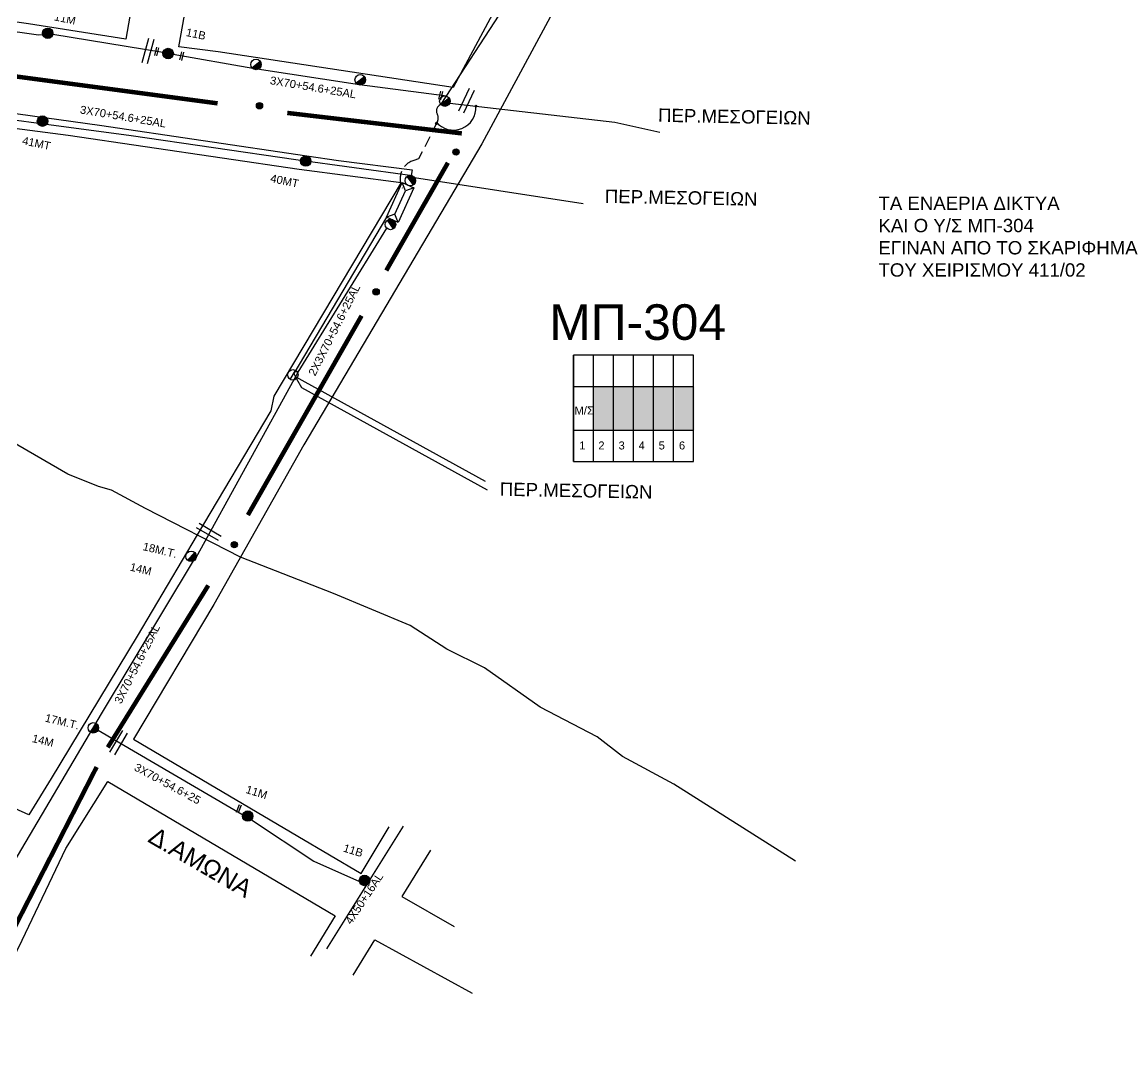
# Model space of a CAD drawing. Header units: millimetres. Extents: x 6950 to 9601, y 853 to 1951.
# Drawn here: x 8948.1 to 9196.1, y 1160.8 to 1391.4 of the extents above; entities that cross this region are included whole.
import ezdxf
from ezdxf.enums import TextEntityAlignment as Align

# ---------------------------------------------------------------- set-up
doc = ezdxf.new("R2010")
doc.units = ezdxf.units.MM
doc.linetypes.add('DASHED', pattern=[19.05, 12.7, -6.35])
for name, color, linetype in [('Άγνωστα', 7, 'Continuous'), ('Ασφαλειοκιβώτια Χ.Τ 6 αναχωρήσεων', 7, 'Continuous'), ('Ασφαλειοκιβώτια Χ.Τ 9 αναχωρήσεων', 7, 'Continuous'), ('Γυμνά εναέρια ΧΤ και ΦΟΠ (3Φ)   4x50+16AL', 7, 'Continuous'), ('Επιγραφές - Σχήματα', 7, 'Continuous'), ('Καλώδια ΧΤ   3x150AL+50XLPE', 7, 'DASHED'), ('Μηχανική τομή', 7, 'Continuous'), ('Στύλος Ξύλινος', 7, 'Continuous'), ('Στύλος Ξύλινος @ 1', 7, 'Continuous'), ('Στύλος ΦΜ', 7, 'Continuous'), ('Στύλος ΦΜ @ 1', 7, 'Continuous'), ('Συνδέσεις', 7, 'Continuous'), ('Συνεστραμμένα ΧΤ   3x70+54.6+25 AL', 7, 'SYN_LINE'), ('Τομή', 7, 'Continuous'), ('Υποσταθμός εναέριος 2 στύλων', 7, 'Continuous'), ('Υποσταθμός πόλεως', 7, 'Continuous'), ('Υπόβαθρο ΔΕΗ', 7, 'Continuous')]:
    doc.layers.add(name, color=color, linetype=linetype)
doc.styles.add('arial', font='ARIAL.TTF')
doc.styles.get("Standard").update_dxf_attribs({"font": 'ARIAL.TTF'})
doc.linetypes.add('SYN_LINE', pattern='A,0.5,-0.0001,["/\\/\\/\\/",Standard,S=0.1,R=0,X=0,Y=-0.05],-0.25', length=0.7501)

# ---------------------------------------------------------------- blocks, each defined once
blk = doc.blocks.new('ΤΟΜΗ')
at = {"layer": 'Τομή', "ltscale": 40}
for p, q in [((-5.68, 0), (5.68, 0)), ((5.68, -2.33), (-5.68, -2.33))]:
    blk.add_line(p, q, dxfattribs=at)
blk = doc.blocks.new('ΜΗΧΑΝΙΚΗ ΤΟΜΗ')
at = {"layer": 'Μηχανική τομή', "ltscale": 40}
for p, q in [((-1.89, 0.78), (1.89, 0.78)), ((1.89, 0), (-1.89, 0))]:
    blk.add_line(p, q, dxfattribs=at)
blk = doc.blocks.new('ΥΠΑΡΧΩΝ ΤΣΙΜΕΝΤΕΝΙΟΣ ΣΤΥΛΟΣ')
at = {"layer": 'Στύλος ΦΜ'}
blk.add_hatch(color=7, dxfattribs=at).paths.add_polyline_path([(-1.29, -2.28, 0.574793), (2.62, 0, 0.268822), (1.3, 2.27)])
at = {"layer": 'Στύλος ΦΜ', "color": 7}
blk.add_line((-1.29, -2.28), (1.3, 2.27), dxfattribs=at)
blk.add_circle((0, 0), 2.62, dxfattribs=at)
at = {"layer": 'Στύλος ΦΜ', "flags": 4}
for tag, p in [('ΑΡΙΘΜΟΣ', (-4.68, 8.05)), ('ΤΥΠΟΣ', (-4.91, 3.03))]:
    blk.add_attdef(tag, p, '', height=4, dxfattribs=at)
blk = doc.blocks.new('ΥΠΑΡΧΩΝ ΞΥΛΙΝΟΣ ΣΤΥΛΟΣ')
at = {"layer": 'Στύλος Ξύλινος'}
h = blk.add_hatch(color=7, dxfattribs=at)
h.paths.add_polyline_path([(-2.62, 0, 0.270008), (-1.29, -2.28), (1.3, 2.27, 0.576266)])
h.paths.add_polyline_path([(-1.29, -2.28, 0.574793), (2.62, 0, 0.268822), (1.3, 2.27)])
at = {"layer": 'Στύλος Ξύλινος', "color": 7}
blk.add_line((-1.29, -2.28), (1.3, 2.27), dxfattribs=at)
blk.add_circle((0, 0), 2.62, dxfattribs=at)
at = {"layer": 'Στύλος Ξύλινος', "flags": 4}
for tag, p in [('ΑΡΙΘΜΟΣ', (-4.91, 8.6)), ('ΤΥΠΟΣ', (-4.85, 3.39))]:
    blk.add_attdef(tag, p, '', height=4, dxfattribs=at)
blk = doc.blocks.new('ΥΠΟΣΤΑΘΜΟΣ ΕΝΑΕΡΙΟΣ ΕΠΙ 2 ΣΤΥΛΩΝ')
at = {"layer": 'Υποσταθμός εναέριος 2 στύλων', "linetype": 'Continuous'}
for points in [[(-11.97, -2.11, 0.574793), (-8.45, -0.07, 0.268822), (-9.64, 1.98)], [(9.68, -2.15, 0.574793), (13.19, -0.1, 0.268822), (12.01, 1.95)]]:
    blk.add_hatch(color=256, dxfattribs=at).paths.add_polyline_path(points)
for p, q in [((-11.97, -2.11), (-9.64, 1.98)), ((9.68, -2.15), (12.01, 1.95))]:
    blk.add_line(p, q, dxfattribs=at)
for centre in [(-10.81, -0.07), (10.84, -0.1)]:
    blk.add_circle(centre, 2.36, dxfattribs=at)
at = {"layer": 'Υποσταθμός πόλεως', "linetype": 'Continuous', "ltscale": 40}
blk.add_lwpolyline([(-8.57, 2.82), (8.57, 2.82), (8.57, -2.82), (-8.57, -2.82)], close=True, dxfattribs=at)
for points in [[(-5.75, 0), (-8.57, 2.82)], [(-8.57, -2.82), (-5.75, 0)], [(-5.75, 0), (5.75, 0)], [(5.75, 0), (8.57, 2.82)], [(8.57, -2.82), (5.75, 0)]]:
    blk.add_lwpolyline(points, dxfattribs=at)
at = {"layer": 'Υποσταθμός εναέριος 2 στύλων', "ltscale": 40, "flags": 1}
for tag, p in [('ΜΕΤΑΣΧΗΜΑΤΙΣΜΟΣ', (14.09, 2.51)), ('ΙΣΧΥΣ', (14.07, -0.28)), ('ΑΡΙΘΜΟΣ', (14.19, -3))]:
    blk.add_attdef(tag, p, '', height=1.8, dxfattribs=at)
blk = doc.blocks.new('ΠΡΟΒΛΕΠΟΜΕΝΟΣ ΤΣΙΜΕΝΤΕΝΙΟΣ ΣΤΥΛΟΣ')
at = {"layer": 'Στύλος ΦΜ', "color": 7}
blk.add_line((-1.29, -2.28), (1.3, 2.27), dxfattribs=at)
blk.add_circle((0, 0), 2.62, dxfattribs=at)
at = {"layer": 'Στύλος ΦΜ', "flags": 4}
for tag, p in [('ΑΡΙΘΜΟΣ', (-3.98, 8.33)), ('ΤΥΠΟΣ', (-4.12, 3.18))]:
    blk.add_attdef(tag, p, '', height=4, dxfattribs=at)
blk = doc.blocks.new('ΑΣΦΑΛΕΙΟΚΙΒΩΤΙΟ ΥΠΟΣΤΑΘΜΟΥ 6 ΑΝΑΧΩΡΗΣΕΩΝ')
at = {"layer": 'Ασφαλειοκιβώτια Χ.Τ 6 αναχωρήσεων', "ltscale": 40}
for p, q in [((-23.91, 27), (23.91, 27)), ((-9.83, 27), (-9.83, -27)), ((9.83, 27), (9.83, -27)), ((-23.91, 18), (23.91, 18)), ((-23.91, 9), (23.91, 9)), ((-23.91, 0), (23.91, 0)), ((-23.91, -9), (23.91, -9)), ((-23.91, -18), (23.91, -18))]:
    blk.add_line(p, q, dxfattribs=at)
at = {"layer": 'Ασφαλειοκιβώτια Χ.Τ 6 αναχωρήσεων'}
blk.add_lwpolyline([(-23.91, -27), (23.91, -27), (23.91, 27), (-23.91, 27)], close=True, dxfattribs=at)
for s, p in [('1', (-18.47, 24.34)), ('2', (-18.47, 15.77)), ('3', (-18.47, 6.7)), ('4', (-18.47, -2.33)), ('5', (-18.47, -11.34)), ('6', (-18.47, -20.47))]:
    blk.add_text(s, height=3.6, rotation=270, dxfattribs=at).set_placement(p)
at = {"layer": 'Ασφαλειοκιβώτια Χ.Τ 6 αναχωρήσεων', "ltscale": 40}
for tag, height, p in [('ΟΝΟΜΑ', 5, (-0.27, 31.68)), ('ΚΕΙΜΕΝΟ 1', 2, (16.95, 22.41)), ('ΚΕΙΜΕΝΟ 2', 2, (16.95, 13.71)), ('ΚΕΙΜΕΝΟ 3', 2, (16.95, 4.31)), ('ΚΕΙΜΕΝΟ 4', 2, (16.95, -4.67)), ('ΚΕΙΜΕΝΟ 5', 2, (16.95, -13.51)), ('ΚΕΙΜΕΝΟ 6', 2, (16.95, -22.43)), ('ΣΧ', 2, (-0.21, -29.21))]:
    blk.add_attdef(tag, text='', height=height, dxfattribs=at).set_placement(p, align=Align.MIDDLE_CENTER)
blk = doc.blocks.new('_ΣΥΝΔΕΣΗ')
at = {"layer": 'Συνδέσεις', "linetype": 'SYN_LINE', "ltscale": 40}
blk.add_hatch(color=256, dxfattribs=at).paths.add_polyline_path([(0.5, -0.01, 1), (-0.5, -0.01, 1)])
at = {"layer": 'Συνδέσεις'}
blk.add_circle((0, -0.01), 0.5, dxfattribs=at)

msp = doc.modelspace()

# ---------------------------------------------------------------- hatches: boundary and pattern name
at = {"layer": 'Ασφαλειοκιβώτια Χ.Τ 9 αναχωρήσεων', "ltscale": 40}
for color, points in [(150, [(9081.07, 1309.35), (9076.57, 1309.35), (9076.57, 1299.52), (9081.07, 1299.52)]), (62, [(9085.57, 1309.35), (9081.07, 1309.35), (9081.07, 1299.52), (9085.57, 1299.52)]), (1, [(9085.66, 1299.49), (9090.16, 1299.49), (9090.16, 1309.31), (9085.66, 1309.31)]), (133, [(9090.07, 1299.52), (9094.57, 1299.52), (9094.57, 1309.35), (9090.07, 1309.35)]), (2, [(9094.77, 1299.49), (9099.27, 1299.49), (9099.27, 1309.31), (9094.77, 1309.31)])]:
    msp.add_hatch(color=color, dxfattribs=at).paths.add_polyline_path(points)
at = {"layer": 'Επιγραφές - Σχήματα', "linetype": 'Continuous', "ltscale": 20}
h = msp.add_hatch(color=154, dxfattribs=at)
h.dxf.hatch_style = 1
edge = h.paths.add_edge_path()
edge.add_arc((9001.47, 1372.53), 0.708, 0, 360)
h = msp.add_hatch(color=154, dxfattribs=at)
h.dxf.hatch_style = 1
edge = h.paths.add_edge_path()
edge.add_arc((9045.67, 1362.11), 0.708, 0, 360)
h = msp.add_hatch(color=154, dxfattribs=at)
h.dxf.hatch_style = 1
edge = h.paths.add_edge_path()
edge.add_arc((9027.7, 1330.67), 0.708, 0, 360)
h = msp.add_hatch(color=154, dxfattribs=at)
h.dxf.hatch_style = 1
edge = h.paths.add_edge_path()
edge.add_arc((8995.81, 1273.78), 0.708, 0, 360)

# ---------------------------------------------------------------- linework, layer by layer
at = {"layer": 'Άγνωστα', "color": 7}
msp.add_lwpolyline([(9035.87, 1356.76), (9009.67, 1360.33), (8972.58, 1365.76), (8925.37, 1372.08), (8923.1, 1372.38)], dxfattribs=at)
at = {"layer": 'Γυμνά εναέρια ΧΤ και ΦΟΠ (3Φ)   4x50+16AL', "color": 154, "ltscale": 40}
msp.add_lwpolyline([(9016.63, 1182.82), (9033.85, 1210.43)], dxfattribs=at)
at = {"layer": 'Επιγραφές - Σχήματα', "color": 154, "linetype": 'Continuous', "ltscale": 20, "const_width": 1}
for points in [[(8936.45, 1380.49), (8992.05, 1373.07)], [(9007.72, 1370.92), (9046.98, 1366.31)], [(9043.85, 1359.71), (9029.99, 1335.47)], [(9024.43, 1325.28), (8998.86, 1280.44)], [(8989.95, 1264.61), (8967.35, 1228.17)], [(8964.85, 1223.77), (8946.21, 1187.33)]]:
    msp.add_lwpolyline(points, dxfattribs=at)
at = {"layer": 'Επιγραφές - Σχήματα', "color": 154, "linetype": 'Continuous', "ltscale": 20}
for centre in [(9001.47, 1372.53), (9045.67, 1362.11), (9027.7, 1330.67), (8995.81, 1273.78)]:
    msp.add_circle(centre, 0.708, dxfattribs=at)
at = {"layer": 'Επιγραφές - Σχήματα'}
msp.add_arc((9045.1, 1372.13), 5.07, 219.5424, 3.4797, dxfattribs=at)
at = {"layer": 'Καλώδια ΧΤ   3x150AL+50XLPE', "color": 2, "linetype": 'DASHED', "ltscale": 0.2}
msp.add_lwpolyline([(9042.23, 1372.86), (9041.88, 1372.59, 0.372766), (9041.47, 1370.61, -0.260854), (9041.47, 1368.97), (9037.27, 1360.59), (9036.16, 1360.24, 0.473132), (9033.62, 1353.99, 0.594431)], format="xyb", dxfattribs=at)
at = {"layer": 'Συνεστραμμένα ΧΤ   3x70+54.6+25 AL', "color": 133, "linetype": 'SYN_LINE', "ltscale": 20}
msp.add_lwpolyline([(9106.55, 1508.2), (9109.13, 1505.97), (9103.28, 1489.02), (9099.37, 1488.84), (9101.83, 1485.52), (9086.81, 1452.01), (9083.4, 1453.29), (9085.79, 1450.7), (9075.57, 1430.01), (9072.81, 1430.91), (9056.4, 1394.65), (9042.23, 1372.86)], dxfattribs=at)
at = {"layer": 'Συνεστραμμένα ΧΤ   3x70+54.6+25 AL', "color": 27, "linetype": 'SYN_LINE', "ltscale": 20}
for points in [[(8979.76, 1384.52), (8955.01, 1388.59), (8951.78, 1388.39), (8923.68, 1392.36), (8891.6, 1396.85), (8873.75, 1398.72), (8843.9, 1403.17), (8805.86, 1410.11)], [(8898.15, 1091.01), (8898.15, 1091.01), (8901.93, 1109.73), (8918.32, 1143.59), (8936.86, 1182.69), (8945.29, 1200.77), (8965.96, 1235.72), (8986.87, 1270.52)]]:
    msp.add_lwpolyline(points, dxfattribs=at)
at = {"layer": 'Συνεστραμμένα ΧΤ   3x70+54.6+25 AL', "color": 133, "ltscale": 20}
for points in [[(9043.62, 1374.67), (9023.98, 1377.21), (8999.96, 1380.89), (8982.07, 1384.03)], [(8922.93, 1374.12), (8965.48, 1368.15), (9012.11, 1361.24), (9019.27, 1360.18), (9035.82, 1358.11), (9035.59, 1356.84)]]:
    msp.add_lwpolyline(points, dxfattribs=at)
at = {"layer": 'Συνεστραμμένα ΧΤ   3x70+54.6+25 AL', "color": 2, "linetype": 'SYN_LINE', "ltscale": 20}
msp.add_lwpolyline([(9044.25, 1373.12), (9081.36, 1368.84), (9091.53, 1366.59)], dxfattribs=at)
at = {"layer": 'Συνεστραμμένα ΧΤ   3x70+54.6+25 AL', "color": 1, "linetype": 'SYN_LINE', "ltscale": 20}
msp.add_lwpolyline([(9036.31, 1356.4), (9074.26, 1350.53)], dxfattribs=at)
at = {"layer": 'Συνεστραμμένα ΧΤ   3x70+54.6+25 AL', "color": 62, "linetype": 'SYN_LINE', "ltscale": 20}
for points in [[(9030.07, 1347.44), (9009.16, 1312.3), (9009.81, 1311.12)], [(9009.81, 1311.12), (9010.91, 1309.13), (9052.69, 1286.13)]]:
    msp.add_lwpolyline(points, dxfattribs=at)
at = {"layer": 'Συνεστραμμένα ΧΤ   3x70+54.6+25 AL', "color": 151, "linetype": 'SYN_LINE', "ltscale": 20}
for points in [[(8987.24, 1270.88), (9010.15, 1312.61), (9030.09, 1344.99)], [(9052.31, 1287.99), (9009.57, 1311.55)]]:
    msp.add_lwpolyline(points, dxfattribs=at)
at = {"layer": 'Συνεστραμμένα ΧΤ   3x70+54.6+25 AL', "color": 154, "linetype": 'SYN_LINE', "ltscale": 20}
msp.add_lwpolyline([(8965.16, 1232.06), (8999.66, 1211.88), (9013.71, 1202.6), (9023.94, 1197.99)], dxfattribs=at)
at = {"layer": 'Υπόβαθρο ΔΕΗ'}
for points in [[(9245.3, 1619.69), (9254.95, 1648.72), (9260.03, 1665.03), (9231.53, 1657.32), (9225.45, 1655.74, -0.127333), (9207.36, 1655.74), (9183.77, 1662.23), (9171.98, 1639.26), (9157.2, 1604.59), (9142.27, 1568.51), (9120.56, 1516.15), (9098.63, 1463.42), (9091.19, 1445.26), (9075.02, 1412.28), (9075.02, 1407.72), (9051.51, 1363.99), (9011.44, 1296.21), (8991.18, 1260.29), (8973.15, 1230), (9010.13, 1208.18), (9024.37, 1199.79), (9030.62, 1210.26)], [(8949.37, 1036.93), (8943.67, 986.82), (8912.47, 989.64), (8904.27, 990.23), (8907.57, 1009.64), (8906.01, 1075.73, -0.117795), (8914.57, 1115.77), (8948.07, 1184.78), (8957.9, 1205.41), (8967.37, 1220.49), (9018.47, 1190.3), (9012.96, 1181.19)]]:
    msp.add_lwpolyline(points, format="xyb", dxfattribs=at)
for points in [[(8978.08, 1440.86), (8975.12, 1421.86), (8976.51, 1416.81), (8971.38, 1387.53), (8949.54, 1390.99), (8923.65, 1394.65), (8885.94, 1399.16), (8885.94, 1399.16), (8851.66, 1404.57), (8857.66, 1427.03), (8866.16, 1458.82), (8909.73, 1451.45), (8954.88, 1444.4), (8967.14, 1442.58), (8978.08, 1440.88)], [(9068.43, 1425.66), (9061.81, 1412.03), (9061.18, 1406.81), (9045, 1376.66), (8992.21, 1384.64), (8983.33, 1385.78), (8991.24, 1429.92), (8988.83, 1433.91), (8989.61, 1438.99), (9038.91, 1431.34), (9068.43, 1425.66), (9068.43, 1425.66)], [(8929.06, 1369.72), (8958.43, 1365.89), (9010.43, 1358.28), (9033.37, 1355.26), (9004.68, 1307.23), (9003.99, 1303.88), (8987.48, 1275.98), (8973.93, 1253.22), (8954.59, 1221.2), (8949.63, 1213), (8943.26, 1215.82), (8940.78, 1215.82), (8909.01, 1221.71), (8894.06, 1224.18), (8906.97, 1276.32), (8915.25, 1309.75), (8927, 1360.51), (8929.06, 1369.72)], [(9122.01, 1202.54), (9094.68, 1219.86), (9083.15, 1226.12), (9077.43, 1230.55), (9064.61, 1237.23), (9052.06, 1246.08), (9043.61, 1250.27), (9035.35, 1255.6), (9018.12, 1262.82), (8997.22, 1271), (8975.84, 1281.95), (8968.15, 1286.03), (8965.28, 1286.85), (8958.4, 1289.64), (8947.12, 1296.19), (8937.56, 1302.3)], [(9039.97, 1205.08), (9033.48, 1194.64), (9045.25, 1187.91)], [(9022.51, 1176.93), (9027.44, 1184.89), (9049.28, 1172.85)]]:
    msp.add_lwpolyline(points, dxfattribs=at)

# ---------------------------------------------------------------- block references
at = {"layer": 'Ασφαλειοκιβώτια Χ.Τ 6 αναχωρήσεων', "xscale": 0.5, "yscale": 0.5, "zscale": 0.5, "rotation": 90}
msp.add_blockref('ΑΣΦΑΛΕΙΟΚΙΒΩΤΙΟ ΥΠΟΣΤΑΘΜΟΥ 6 ΑΝΑΧΩΡΗΣΕΩΝ', (9085.57, 1304.44), dxfattribs=at)
at = {"layer": 'Μηχανική τομή'}
for p, xscale, yscale, zscale, rotation in [((8978.54, 1384.68), 0.4999999999999998, 0.4999999999999998, 0.4999999999999998, 76.52273740397938), ((8984.13, 1383.67), 0.4999999999999998, 0.4999999999999998, 0.4999999999999998, 76.52273740397938), ((9042.39, 1374.81), 0.4999999999999998, 0.4999999999999998, 0.4999999999999998, 76.52273740397938), ((8996.63, 1214.44), 0.4999999999999997, 0.4999999999999997, 0.4999999999999997, 248.3940422731748)]:
    msp.add_blockref('ΜΗΧΑΝΙΚΗ ΤΟΜΗ', p, dxfattribs=dict(at, xscale=xscale, yscale=yscale, zscale=zscale, rotation=rotation))
at = {"layer": 'Στύλος Ξύλινος @ 1', "ltscale": 40}
ref = msp.add_blockref('ΥΠΑΡΧΩΝ ΞΥΛΙΝΟΣ ΣΤΥΛΟΣ', (8953.85, 1388.84), dxfattribs=dict(at, xscale=0.449999999999818, yscale=0.449999999999818, zscale=0.449999999999818, rotation=348.1169651203148))
ref.add_attrib('ΑΡΙΘΜΟΣ', '11M', (8955.15, 1391.77), dxfattribs={"layer": 'Στύλος Ξύλινος', "height": 1.8, "rotation": 348.117, "flags": 4})
ref = msp.add_blockref('ΥΠΑΡΧΩΝ ΞΥΛΙΝΟΣ ΣΤΥΛΟΣ', (8980.92, 1384.28), dxfattribs=dict(at, xscale=0.449999999999818, yscale=0.449999999999818, zscale=0.449999999999818, rotation=348.1169651203148))
ref.add_attrib('ΑΡΙΘΜΟΣ', '11B', (8984.81, 1388.25), dxfattribs={"layer": 'Στύλος Ξύλινος', "height": 1.8, "rotation": 348.117, "flags": 4})
ref = msp.add_blockref('ΥΠΑΡΧΩΝ ΞΥΛΙΝΟΣ ΣΤΥΛΟΣ', (8952.68, 1369.08), dxfattribs=dict(at, xscale=0.449999999999818, yscale=0.449999999999818, zscale=0.449999999999818, rotation=348.1169651203148))
ref.add_attrib('ΤΥΠΟΣ', '41MT', (8947.99, 1363.88), dxfattribs={"layer": 'Στύλος Ξύλινος', "height": 1.8, "rotation": 348.117, "flags": 4})
ref = msp.add_blockref('ΥΠΑΡΧΩΝ ΞΥΛΙΝΟΣ ΣΤΥΛΟΣ', (9011.87, 1360.09), dxfattribs=dict(at, xscale=0.449999999999818, yscale=0.449999999999818, zscale=0.449999999999818, rotation=348.1169651203148))
ref.add_attrib('ΤΥΠΟΣ', '40MT', (9003.79, 1355.41), dxfattribs={"layer": 'Στύλος Ξύλινος', "height": 1.8, "rotation": 348.117, "flags": 4})
ref = msp.add_blockref('ΥΠΑΡΧΩΝ ΞΥΛΙΝΟΣ ΣΤΥΛΟΣ', (8998.83, 1212.72), dxfattribs=dict(at, xscale=0.449999999999818, yscale=0.449999999999818, zscale=0.449999999999818, rotation=342.7498715173077))
ref.add_attrib('ΤΥΠΟΣ', '11M', (8998.23, 1217.95), dxfattribs={"layer": 'Στύλος Ξύλινος', "height": 1.8, "rotation": 342.7499, "flags": 4})
ref = msp.add_blockref('ΥΠΑΡΧΩΝ ΞΥΛΙΝΟΣ ΣΤΥΛΟΣ', (9025.09, 1198.23), dxfattribs=dict(at, xscale=0.449999999999818, yscale=0.449999999999818, zscale=0.449999999999818, rotation=342.7498715173077))
ref.add_attrib('ΤΥΠΟΣ', '11B', (9020.14, 1204.78), dxfattribs={"layer": 'Στύλος Ξύλινος', "height": 1.8, "rotation": 342.7499, "flags": 4})
at = {"layer": 'Στύλος ΦΜ @ 1', "ltscale": 40, "xscale": 0.4499999999998182, "yscale": 0.4499999999998182, "zscale": 0.4499999999998182, "rotation": 337.1517464580141}
for p in [(9000.69, 1381.82), (9024.13, 1378.38), (9043.16, 1373.58)]:
    msp.add_blockref('ΥΠΑΡΧΩΝ ΤΣΙΜΕΝΤΕΝΙΟΣ ΣΤΥΛΟΣ', p, dxfattribs=at)
at = {"layer": 'Στύλος ΦΜ @ 1', "ltscale": 40, "xscale": 0.4499999999998181, "yscale": 0.4499999999998181, "zscale": 0.4499999999998181}
msp.add_blockref('ΠΡΟΒΛΕΠΟΜΕΝΟΣ ΤΣΙΜΕΝΤΕΝΙΟΣ ΣΤΥΛΟΣ', (9008.97, 1311.98), dxfattribs=at)
at = {"layer": 'Στύλος ΦΜ @ 1', "ltscale": 40}
ref = msp.add_blockref('ΥΠΑΡΧΩΝ ΤΣΙΜΕΝΤΕΝΙΟΣ ΣΤΥΛΟΣ', (8986.1, 1271.15), dxfattribs=dict(at, xscale=0.4499999999998182, yscale=0.4499999999998182, zscale=0.4499999999998182, rotation=346.5061005695495))
ref.add_attrib('ΤΥΠΟΣ', '18M.T.', (8975.09, 1272.59), dxfattribs={"layer": 'Στύλος ΦΜ', "height": 1.8, "rotation": 346.5061, "flags": 4})
ref.add_attrib('ΑΡΙΘΜΟΣ', '14M', (8972.19, 1267.98), dxfattribs={"layer": 'Στύλος ΦΜ', "height": 1.8, "rotation": 346.5061, "flags": 4})
ref = msp.add_blockref('ΥΠΑΡΧΩΝ ΤΣΙΜΕΝΤΕΝΙΟΣ ΣΤΥΛΟΣ', (8964.1, 1232.57), dxfattribs=dict(at, xscale=0.4499999999998182, yscale=0.4499999999998182, zscale=0.4499999999998182, rotation=346.5061005695495))
ref.add_attrib('ΤΥΠΟΣ', '17M.T.', (8953.09, 1234.01), dxfattribs={"layer": 'Στύλος ΦΜ', "height": 1.8, "rotation": 346.5061, "flags": 4})
ref.add_attrib('ΑΡΙΘΜΟΣ', '14M', (8950.19, 1229.4), dxfattribs={"layer": 'Στύλος ΦΜ', "height": 1.8, "rotation": 346.5061, "flags": 4})
at = {"layer": 'Συνδέσεις', "xscale": 0.4, "yscale": 0.4, "zscale": 0.25}
for p in [(9050.16, 1372.45), (9050.16, 1372.45), (9041.26, 1368.55), (9041.26, 1368.55)]:
    msp.add_blockref('_ΣΥΝΔΕΣΗ', p, dxfattribs=at)
at = {"layer": 'Τομή'}
for p, xscale, yscale, zscale, rotation in [((8976.96, 1384.67), 0.4999999999999989, 0.4999999999999989, 0.4999999999999989, 254.4847895551664), ((9048.58, 1373.43), 0.4999999999999989, 0.4999999999999989, 0.4999999999999989, 244.8383804754398), ((8990.37, 1277.15), 0.4999999999999994, 0.4999999999999994, 0.4999999999999994, 329.4126290737177), ((8970.28, 1228.92), 0.4999999999999989, 0.4999999999999989, 0.4999999999999989, 239.6030865494465)]:
    msp.add_blockref('ΤΟΜΗ', p, dxfattribs=dict(at, xscale=xscale, yscale=yscale, zscale=zscale, rotation=rotation))
at = {"layer": 'Υποσταθμός εναέριος 2 στύλων', "xscale": 0.5, "yscale": 0.5, "zscale": 0.5, "rotation": 65.73513060534059}
msp.add_blockref('ΥΠΟΣΤΑΘΜΟΣ ΕΝΑΕΡΙΟΣ ΕΠΙ 2 ΣΤΥΛΩΝ', (9033.11, 1350.76), dxfattribs=at)

# ---------------------------------------------------------------- texts
at = {"ltscale": 40, "width": 94.4586, "attachment_point": 1, "style": 'arial'}
for s, insert, char_height, rotation in [('ΠΕΡ.ΜΕΣΟΓΕΙΩΝ', (9091.14, 1371.93), 3, 358.8814), ('ΠΕΡ.ΜΕΣΟΓΕΙΩΝ', (9079.17, 1353.69), 3, 358.8814), ('ΠΕΡ.ΜΕΣΟΓΕΙΩΝ', (9055.55, 1287.79), 3, 358.8814), ('Δ.AMΩNA', (8978.15, 1210.5), 4, 329.8652)]:
    msp.add_mtext(s, dxfattribs=dict(at, insert=insert, char_height=char_height, rotation=rotation))
at = {"ltscale": 40, "attachment_point": 1, "style": 'arial'}
for s, insert, char_height, width in [('ΤΑ ΕΝΑΕΡΙΑ ΔΙΚΤΥΑ\\PΚΑΙ Ο Υ/Σ ΜΠ-304\\PΕΓΙΝΑΝ ΑΠΟ ΤΟ ΣΚΑΡΙΦΗΜΑ\\PΤΟΥ ΧΕΙΡΙΣΜΟΥ 411/02', (9140.68, 1352.09), 3, 94.4586), ('MΠ-304', (9066.66, 1327.86), 8, 46.4484)]:
    msp.add_mtext(s, dxfattribs=dict(at, insert=insert, char_height=char_height, width=width))
at = {"layer": 'Άγνωστα', "ltscale": 40, "char_height": 1.8, "width": 34.5395, "attachment_point": 1, "style": 'arial'}
for s, insert, rotation in [('2X3X70+54.6+25AL', (9012.38, 1312.39), 63.1456), ('Μ/Σ', (9072.32, 1304.86), 0.2176), ('3X70+54.6+25', (8973.97, 1224.7), 331.6418)]:
    msp.add_mtext(s, dxfattribs=dict(at, insert=insert, rotation=rotation))
at = {"layer": 'Γυμνά εναέρια ΧΤ και ΦΟΠ (3Φ)   4x50+16AL', "ltscale": 40, "insert": (9020.6, 1189.18), "char_height": 1.8, "width": 34.5395, "attachment_point": 1, "rotation": 56.3346, "style": 'arial'}
msp.add_mtext('4X50+16AL', dxfattribs=at)
at = {"layer": 'Συνεστραμμένα ΧΤ   3x70+54.6+25 AL', "ltscale": 20, "char_height": 1.8, "width": 34.5395, "attachment_point": 1, "style": 'arial'}
for insert, rotation in [((9004.03, 1379.18), 350.5443), ((8961.3, 1372.6), 350.5443), ((8968.73, 1238.6), 63.1456)]:
    msp.add_mtext('3X70+54.6+25AL', dxfattribs=dict(at, insert=insert, rotation=rotation))

doc.saveas('drawing.dxf')
